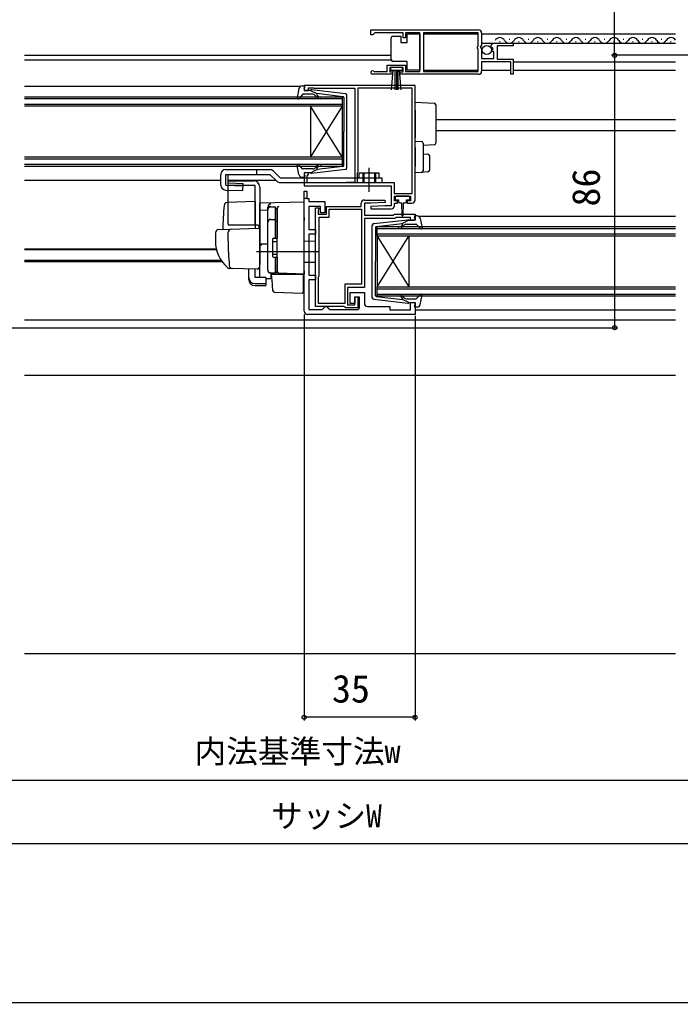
# Model space of a CAD drawing. Units: millimetres, scale not verified. Extents: x -525 to 525, y -783 to 778.
# Drawn here: x -79.2 to 129.3, y -782.7 to -472.5 of the extents above; entities that cross this region are included whole.
import ezdxf
from ezdxf.enums import TextEntityAlignment as Align

# ---------------------------------------------------------------- set-up
doc = ezdxf.new("R2010")
doc.units = ezdxf.units.MM
doc.header["$LTSCALE"] = 4
for name, color, linetype in [('0-2_YKK_11', 7, 'Continuous'), ('0-4_YKK_12', 2, 'Continuous'), ('0-5_YKK_13', 4, 'Continuous'), ('0-7_YKK_D', 6, 'Continuous'), ('0-8_YKK_ZWAK', 7, 'Continuous'), ('0-9_YSS_K', 3, 'Continuous')]:
    doc.layers.add(name, color=color, linetype=linetype)
doc.styles.add('ＭＳ ゴシック', font='')
doc.styles.get('ＭＳ ゴシック').set_extended_font_data('MS Gothic')

msp = doc.modelspace()

# ---------------------------------------------------------------- linework, layer by layer
at = {"layer": '0-2_YKK_11'}
msp.add_line((31.548, -475.699), (65.548, -475.699), dxfattribs=at)
for points in [[(32.452, -488.728), (32.646, -488.799), (36.748, -488.799), (36.748, -486.799), (42.548, -486.799), (42.548, -488.799), (47.045, -488.799), (47.045, -476.599), (42.548, -476.599), (42.548, -478.199), (41.748, -478.199), (41.748, -476.599), (32.848, -476.599), (32.548, -476.899), (32.248, -477.199), (31.548, -477.199), (31.548, -475.699)], [(66.548, -476.699), (66.548, -480.53), (66.095, -481.07), (66.248, -481.399), (66.548, -481.699), (66.548, -484.699), (70.348, -484.699), (70.348, -482.499), (69.731, -482.499), (69.624, -482.24), (70.189, -481.675), (69.919, -481.206), (69.6, -481.292), (69.349, -481.08)], [(70.643, -479.899), (76.548, -479.899), (76.548, -480.699), (71.448, -480.699), (71.448, -484.899), (76.548, -484.899), (76.548, -489.699), (75.748, -489.699), (75.748, -485.799), (66.548, -485.799), (66.548, -488.699)], [(65.548, -489.699), (40.848, -489.699), (40.848, -488.899), (41.748, -488.899), (41.748, -487.599), (37.548, -487.599), (37.548, -488.899), (38.448, -488.899), (38.448, -489.699), (32.098, -489.699)], [(45.548, -529.399), (45.548, -493.199), (10.548, -493.199), (10.548, -494.799), (11.948, -494.799), (11.948, -493.999), (13.516, -493.999), (13.682, -494.049), (13.848, -494.099), (26.548, -494.099), (26.548, -523.899), (23.848, -523.899), (23.682, -523.949), (23.516, -523.999), (11.448, -523.999), (11.448, -521.699), (11.648, -521.499), (11.948, -521.199), (11.948, -520.799), (10.548, -520.799), (10.548, -524.899), (38.048, -524.899), (38.048, -531.199), (36.048, -531.199), (31.538, -531.435), (31.558, -532.199), (38.048, -532.199)], [(10.548, -564.499), (10.548, -526.599), (11.348, -526.599), (11.348, -528.899), (12.048, -528.899), (12.048, -529.899), (17.048, -529.899), (17.048, -533.399), (15.648, -533.399), (15.648, -531.399), (12.048, -531.399), (12.048, -538.699), (14.148, -538.699), (14.148, -540.199), (12.048, -540.199), (12.048, -553.099), (14.148, -553.099), (14.148, -554.599), (12.048, -554.599), (12.048, -563.999), (16.148, -563.999), (16.648, -563.499), (17.148, -562.999), (17.648, -562.999), (18.148, -563.499), (18.648, -563.999), (27.048, -563.999)], [(29.548, -529.399), (36.038, -529.399), (36.058, -530.162), (31.548, -530.399), (29.548, -530.399), (29.548, -534.199), (38.748, -534.199), (39.048, -533.899), (45.548, -533.899), (45.548, -535.799), (44.148, -535.799), (44.148, -534.899), (39.462, -534.899), (39.162, -535.199), (29.548, -535.199), (29.548, -556.999), (24.248, -556.999), (24.248, -562.499), (26.548, -562.499), (26.548, -559.999), (27.448, -559.999), (27.448, -563.399), (23.648, -563.399), (23.365, -563.199), (23.082, -562.999), (14.148, -562.999)], [(14.148, -562.999), (14.148, -531.899), (15.148, -531.899), (15.148, -532.299), (15.048, -532.522), (14.948, -532.746), (14.948, -533.899), (17.548, -533.899), (17.548, -531.399), (28.548, -531.399), (28.548, -530.399)], [(39.048, -531.199), (39.048, -530.399), (40.048, -530.399), (40.048, -529.699), (39.048, -529.699), (39.048, -528.199), (44.048, -528.199), (44.048, -529.699), (43.048, -529.699), (43.048, -530.399), (44.548, -530.399)], [(28.048, -562.999), (28.048, -560.099), (26.548, -560.099), (26.548, -562.099), (25.048, -562.099), (25.048, -558.599), (29.548, -558.599), (29.548, -561.999)], [(30.548, -562.999), (37.548, -562.999), (37.548, -564.099), (44.148, -564.099), (44.148, -561.799), (45.548, -561.799), (45.548, -565.499), (11.548, -565.499)]]:
    msp.add_lwpolyline(points, dxfattribs=at)
for points in [[(48.245, -488.799), (65.448, -488.799), (65.448, -481.799), (65.248, -481.599), (65.248, -480.999), (65.448, -480.799), (65.448, -476.599), (48.245, -476.599)], [(44.648, -527.299), (44.648, -494.099), (27.448, -494.099), (27.448, -520.599), (27.348, -520.822), (27.248, -521.046), (27.248, -523.899), (38.948, -523.899), (38.948, -527.299)], [(10.548, -528.899), (10.548, -526.599), (11.348, -526.599), (11.348, -528.899)], [(28.648, -532.299), (28.648, -555.999), (23.348, -555.999), (23.348, -562.099), (15.048, -562.099), (15.048, -553.746), (15.148, -553.522), (15.248, -553.299), (15.248, -534.799), (18.448, -534.799), (18.448, -532.299)]]:
    msp.add_lwpolyline(points, close=True, dxfattribs=at)
for centre, radius, start, end in [((65.548, -476.699), 1, 0.00001, 89.99999), ((70.643, -481.199), 1.3, 89.99998, 174.7841), ((32.098, -489.149), 0.55, 49.88058, 269.99997), ((65.548, -488.699), 1, 270.00001, 359.99999), ((29.548, -530.399), 1, 90.00001, 179.99999), ((44.548, -529.399), 1, 270.00001, 359.99999), ((38.048, -531.199), 1, 270.00207, 359.99999), ((11.548, -564.499), 1, 180.00001, 269.99999), ((27.048, -562.999), 1, 270.00001, 359.99999), ((30.548, -561.999), 1, 180.00001, 269.99999)]:
    msp.add_arc(centre, radius, start, end, dxfattribs=at)
at = {"layer": '0-4_YKK_12'}
for p, q in [((48.248, -476.899), (65.448, -476.899)), ((66.548, -476.899), (127.756, -476.899)), ((66.548, -479.899), (127.756, -479.899)), ((72.195, -479.398), (72.395, -479.398)), ((75.195, -478.638), (75.395, -478.638)), ((78.195, -479.398), (78.395, -479.398)), ((81.195, -478.638), (81.395, -478.638)), ((84.195, -479.398), (84.395, -479.398)), ((87.195, -478.638), (87.395, -478.638)), ((90.195, -479.398), (90.395, -479.398)), ((93.195, -478.638), (93.395, -478.638)), ((96.195, -479.398), (96.395, -479.398)), ((99.195, -478.638), (99.395, -478.638)), ((102.195, -479.398), (102.395, -479.398)), ((105.194, -478.638), (105.394, -478.638)), ((108.194, -479.398), (108.394, -479.398)), ((111.194, -478.638), (111.394, -478.638)), ((114.194, -479.398), (114.394, -479.398)), ((117.194, -478.638), (117.394, -478.638)), ((120.194, -479.398), (120.394, -479.398)), ((123.194, -478.637), (123.394, -478.637)), ((126.194, -479.397), (126.394, -479.397)), ((-77.745, -483.699), (38.045, -483.699)), ((-77.745, -485.099), (38.045, -485.099)), ((76.548, -485.799), (127.756, -485.799)), ((48.248, -488.399), (65.448, -488.399)), ((66.548, -488.399), (75.748, -488.399)), ((76.548, -488.399), (127.756, -488.399)), ((-77.745, -493.499), (9.442, -493.499)), ((22.548, -497.499), (-77.745, -497.499)), ((-77.745, -499.099), (22.548, -499.099)), ((12.548, -499.799), (12.548, -515.799)), ((22.548, -499.799), (12.548, -515.799)), ((22.548, -515.799), (12.548, -499.799)), ((22.548, -499.799), (22.548, -515.799)), ((52.048, -503.999), (127.756, -503.999)), ((52.048, -507.399), (127.756, -507.399)), ((22.548, -516.499), (-77.745, -516.499)), ((-77.745, -518.099), (22.548, -518.099)), ((-77.745, -523.099), (-15.749, -523.099)), ((-13.415, -523.099), (1.551, -523.099)), ((46.649, -534.499), (127.756, -534.499)), ((33.548, -537.799), (127.756, -537.799)), ((127.756, -538.499), (33.548, -538.499)), ((33.548, -540.099), (127.756, -540.099)), ((33.548, -540.799), (33.548, -556.799)), ((33.548, -540.799), (43.548, -556.799)), ((33.548, -556.799), (43.548, -540.799)), ((43.548, -540.799), (43.548, -556.799)), ((-77.745, -544.786), (-17.192, -544.786)), ((-77.745, -544.999), (-17.143, -544.999)), ((-77.745, -548.399), (-15.675, -548.399)), ((-77.745, -548.799), (-15.402, -548.799)), ((33.548, -556.799), (127.756, -556.799)), ((127.756, -557.499), (33.548, -557.499)), ((33.548, -559.099), (127.756, -559.099)), ((45.548, -564.099), (127.756, -564.099)), ((-77.745, -567.199), (127.756, -567.199)), ((-77.745, -584.699), (127.756, -584.699))]:
    msp.add_line(p, q, dxfattribs=at)
for points in [[(-77.745, -496.799), (22.548, -496.799), (22.548, -499.799), (-77.745, -499.799)], [(-77.745, -515.799), (22.548, -515.799), (22.548, -518.799), (-77.745, -518.799)], [(127.756, -540.799), (33.548, -540.799), (33.548, -537.799)], [(127.756, -559.799), (33.548, -559.799), (33.548, -556.799)]]:
    msp.add_lwpolyline(points, dxfattribs=at)
for centre, start, end in [((72.295, -479.856), 29.19937, 150.80063), ((75.295, -478.18), 209.19064, 330.80936), ((78.295, -479.856), 29.19937, 150.80063), ((81.295, -478.18), 209.19064, 330.80936), ((84.295, -479.856), 29.19937, 150.80063), ((87.295, -478.18), 209.19064, 330.80936), ((90.295, -479.856), 29.19937, 150.80063), ((93.295, -478.18), 209.19064, 330.80936), ((96.295, -479.856), 29.19937, 150.80063), ((99.295, -478.18), 209.19064, 330.80936), ((102.295, -479.856), 29.19937, 150.80063), ((105.294, -478.18), 209.19064, 330.80936), ((108.294, -479.856), 29.19937, 150.80063), ((111.294, -478.18), 209.19064, 330.80936), ((114.294, -479.856), 29.19937, 150.80063), ((117.294, -478.18), 209.19064, 330.80936), ((120.294, -479.856), 29.19937, 150.80063), ((123.294, -478.179), 209.19064, 330.80936), ((126.294, -479.856), 31.73958, 150.80063)]:
    msp.add_arc(centre, 1.718, start, end, dxfattribs=at)
at = {"layer": '0-5_YKK_13'}
for p, q in [((38.545, -477.649), (41.045, -477.649)), ((41.045, -477.649), (41.045, -479.649)), ((41.045, -479.649), (43.045, -479.649)), ((38.045, -485.149), (38.045, -484.649)), ((43.045, -485.649), (38.545, -485.649)), ((38.112, -494.575), (38.648, -488.449)), ((39.148, -488.449), (39.148, -494.599)), ((39.648, -488.449), (39.648, -494.599)), ((40.148, -488.449), (40.148, -494.599)), ((41.184, -494.575), (40.648, -488.449)), ((8.895, -494.216), (8.352, -497.144)), ((10.057, -496.096), (8.868, -497.401)), ((9.878, -493.399), (10.447, -493.399)), ((13.28, -495.999), (10.279, -495.999)), ((10.558, -494.418), (10.736, -493.779)), ((12.547, -494.799), (10.847, -494.799)), ((12.547, -494.799), (14.547, -495.812)), ((23.604, -495.847), (12.864, -494.601)), ((14.472, -496.863), (14.046, -496.356)), ((14.533, -496.158), (14.855, -496.541)), ((22.781, -496.768), (14.547, -495.812)), ((24.047, -519.253), (24.047, -496.344)), ((23.047, -497.066), (23.047, -507.799)), ((45.548, -498.496), (51.578, -498.865)), ((45.548, -500.991), (45.548, -498.496)), ((52.048, -499.364), (52.048, -501.36)), ((45.548, -500.991), (45.548, -509.798)), ((23.047, -518.531), (23.047, -507.799)), ((45.548, -510.796), (45.548, -509.798)), ((45.548, -510.796), (47.578, -510.92)), ((45.548, -512.792), (45.548, -510.796)), ((45.548, -512.792), (45.548, -518.8)), ((51.578, -511.98), (48.048, -512.196)), ((48.048, -514.796), (49.578, -514.89)), ((50.048, -515.389), (50.048, -520.05)), ((-14.249, -519.799), (-0.249, -519.799)), ((-4.452, -519.799), (-4.452, -521.299)), ((0.812, -520.239), (2.972, -522.399)), ((8.895, -521.381), (8.352, -518.453)), ((10.057, -519.501), (8.868, -518.196)), ((13.28, -519.599), (10.279, -519.599)), ((10.558, -521.179), (10.736, -521.818)), ((12.547, -520.799), (10.847, -520.799)), ((12.547, -520.799), (14.547, -519.785)), ((23.604, -519.75), (12.864, -520.997)), ((14.472, -518.734), (14.046, -519.241)), ((14.533, -519.439), (14.855, -519.056)), ((22.781, -518.829), (14.547, -519.785)), ((27.848, -522.399), (27.848, -520.899)), ((29.048, -520.899), (29.048, -523.899)), ((29.348, -520.899), (29.348, -523.899)), ((31.048, -526.804), (31.048, -519.246)), ((32.748, -520.899), (32.748, -523.899)), ((49.578, -520.549), (47.578, -520.672)), ((-15.749, -524.742), (-15.749, -521.299)), ((-15.749, -524.742), (-15.749, -521.299)), ((-14.133, -521.299), (-0.249, -521.299)), ((-14.133, -524.745), (-14.133, -521.299)), ((-13.454, -536.8), (-13.454, -523.3)), ((-13.454, -523.3), (-5.454, -523.3)), ((-13.415, -523.999), (-13.415, -521.299)), ((-13.415, -523.999), (-8.749, -524.133)), ((-8.814, -526.397), (-8.749, -524.133)), ((-0.249, -521.299), (1.911, -523.459)), ((2.972, -522.399), (35.048, -522.399)), ((2.972, -523.899), (35.048, -523.899)), ((9.878, -522.199), (10.447, -522.199)), ((35.048, -522.399), (35.048, -523.899)), ((-14.292, -526.241), (-8.814, -526.397)), ((-14.133, -524.745), (-8.771, -524.898)), ((-4.954, -524.8), (-13.454, -524.8)), ((-4.954, -537.3), (-4.954, -524.8)), ((-3.454, -525.3), (-3.454, -549.6)), ((-4.954, -529.853), (-13.78, -530.161)), ((-4.954, -529.853), (-4.954, -538.353)), ((10.546, -530.1), (-3.454, -530.345)), ((-3.454, -532.573), (-3.454, -530.345)), ((10.546, -534.897), (10.546, -530.1)), ((39.248, -528.5), (39.248, -528.999)), ((43.548, -528.2), (39.548, -528.2)), ((39.548, -529.299), (40.298, -529.299)), ((40.298, -529.299), (40.298, -529.899)), ((40.698, -530.299), (41.298, -530.299)), ((41.298, -530.299), (41.398, -534.253)), ((41.798, -530.299), (41.698, -534.253)), ((41.798, -530.299), (42.398, -530.299)), ((42.798, -529.899), (42.798, -529.299)), ((42.798, -529.299), (43.548, -529.299)), ((43.848, -528.999), (43.848, -528.5)), ((-3.454, -530.801), (-3.454, -530.789)), ((-3.454, -531.001), (-3.454, -530.801)), ((-3.454, -532.573), (-0.954, -532.539)), ((-0.954, -532.478), (-0.954, -531.683)), ((-0.954, -551.433), (-0.954, -532.478)), ((-0.954, -551.451), (-0.954, -532.571)), ((0.046, -531.571), (1.546, -531.571)), ((1.546, -541.451), (1.546, -531.551)), ((1.546, -532.075), (2.046, -532.075)), ((2.046, -531.954), (2.048, -531.913)), ((2.046, -535.593), (2.046, -531.954)), ((2.046, -532.075), (2.046, -541.451)), ((2.046, -533.266), (2.046, -533.718)), ((0.046, -535.516), (1.546, -535.516)), ((1.546, -536.035), (2.046, -536.035)), ((2.046, -536.075), (2.046, -535.593)), ((2.046, -551.521), (2.046, -536.075)), ((10.546, -534.897), (10.546, -535.861)), ((10.546, -551.801), (10.546, -535.861)), ((32.487, -536.847), (43.227, -535.601)), ((43.545, -535.799), (41.545, -536.812)), ((43.545, -535.799), (45.245, -535.799)), ((45.534, -535.418), (45.356, -534.779)), ((46.213, -534.399), (45.645, -534.399)), ((47.197, -535.216), (47.74, -538.144)), ((-17.454, -539.755), (-17.454, -542.3)), ((-16.489, -538.756), (-12.702, -538.623)), ((-13.454, -542.3), (-13.454, -539.598)), ((-4.454, -537.3), (-13.32, -537.3)), ((-12.702, -538.623), (-3.971, -538.318)), ((-3.454, -538.818), (-3.454, -549.3)), ((32.045, -560.253), (32.045, -537.344)), ((33.045, -538.066), (33.045, -548.799)), ((33.31, -537.768), (41.545, -536.812)), ((41.558, -537.158), (41.237, -537.541)), ((41.62, -537.863), (42.045, -537.356)), ((42.811, -536.999), (45.812, -536.999)), ((46.034, -537.096), (47.223, -538.401)), ((-3.454, -542.6), (-3.454, -542)), ((0.546, -541.751), (0.546, -547.151)), ((0.546, -542.451), (2.046, -542.451)), ((0.846, -541.451), (2.046, -541.451)), ((2.046, -541.3), (2.046, -540.8)), ((14.046, -542.5), (10.546, -542.439)), ((15.046, -545.8), (-4.454, -545.8)), ((-3.454, -543.6), (-3.454, -543)), ((-0.954, -543.3), (-3.454, -543.344)), ((-3.454, -547.091), (-3.454, -543.345)), ((-3.454, -545.08), (-3.454, -544.116)), ((-3.454, -545.12), (-3.454, -545.08)), ((-3.454, -546.6), (-3.454, -546)), ((-3.454, -547.6), (-3.454, -547)), ((-3.454, -547.6), (-3.454, -547)), ((-3.454, -547.6), (-3.454, -547)), ((-3.454, -547.6), (-3.454, -549.3)), ((-3.454, -547.6), (-3.454, -549.3)), ((0.546, -546.451), (2.046, -546.451)), ((0.846, -547.451), (2.046, -547.451)), ((1.546, -552.451), (1.546, -547.451)), ((2.046, -547.451), (2.046, -551.951)), ((2.046, -548), (2.046, -547.5)), ((33.045, -559.531), (33.045, -548.799)), ((-12.195, -550.995), (-13.043, -550.965)), ((-4.198, -551.274), (-13.027, -550.966)), ((-6.954, -553.808), (-6.954, -551.178)), ((-4.954, -553.808), (-4.954, -551.248)), ((-3.492, -549.555), (-3.686, -550.849)), ((-3.454, -549.3), (-3.492, -549.555)), ((1.546, -551.951), (2.046, -551.951)), ((2.046, -552.021), (2.046, -551.521)), ((10.546, -551.801), (10.546, -552.8)), ((-6.954, -554.471), (-6.954, -553.808)), ((-1.554, -553.808), (-4.954, -553.808)), ((-1.554, -553.808), (-1.554, -555.752)), ((-1.554, -554.19), (0.011, -554.217)), ((2.529, -552.52), (0.011, -552.432)), ((0.011, -552.432), (0.011, -554.217)), ((1.546, -552.451), (0.046, -552.451)), ((10.546, -552.8), (2.529, -552.52)), ((9.546, -552.765), (10.546, -552.8)), ((-4.954, -556.414), (-1.554, -556.414)), ((0.562, -556.411), (0.522, -555.954)), ((0.703, -558.028), (0.562, -556.411)), ((10.246, -556.779), (10.246, -558.49)), ((1.184, -558.484), (9.936, -558.789)), ((32.487, -560.75), (43.227, -561.997)), ((33.31, -559.829), (41.545, -560.785)), ((41.558, -560.439), (41.237, -560.056)), ((43.545, -561.799), (41.545, -560.785)), ((41.62, -559.734), (42.045, -560.241)), ((42.811, -560.599), (45.812, -560.599)), ((46.034, -560.501), (47.223, -559.196)), ((47.197, -562.381), (47.74, -559.453)), ((43.545, -561.799), (45.245, -561.799)), ((45.534, -562.179), (45.356, -562.818)), ((46.213, -563.199), (45.645, -563.199))]:
    msp.add_line(p, q, dxfattribs=at)
for points in [[(43.045, -479.649), (43.045, -476.949), (47.045, -476.949), (47.045, -488.349)], [(38.045, -484.649), (38.045, -478.649), (38.045, -478.149)], [(47.045, -488.349), (43.045, -488.349), (43.045, -485.649)], [(52.048, -501.36), (52.048, -509.485), (52.048, -511.481)], [(48.048, -511.419), (48.048, -512.916), (48.048, -518.675), (48.048, -520.173)], [(34.248, -522.399), (34.248, -520.899), (27.848, -520.899)], [(33.048, -520.899), (33.048, -522.399), (33.048, -523.899)], [(47.578, -520.672), (45.548, -520.796), (45.548, -518.8)], [(-3.454, -544.116), (-3.454, -543.752), (-3.454, -532.573)], [(14.046, -542.5), (14.046, -549.1), (10.546, -549.161)], [(-3.454, -553.665), (-3.454, -547.922), (-3.454, -547.091)], [(0.522, -555.954), (0.246, -552.8), (0.277, -552.8)], [(0.277, -552.8), (10.246, -552.8), (10.246, -556.143), (10.246, -556.779)], [(-4.954, -555.752), (-1.554, -555.752), (-1.554, -556.414)]]:
    msp.add_lwpolyline(points, dxfattribs=at)
msp.add_lwpolyline([(37.748, -488.449), (41.548, -488.449), (41.548, -487.599), (37.748, -487.599)], close=True, dxfattribs=at)
msp.add_circle((68.198, -482.049), 1.45, dxfattribs=at)
for centre, radius, start, end in [((38.545, -478.149), 0.5, 90, 179.99999), ((38.545, -485.149), 0.5, 180.00005, 270), ((9.878, -494.399), 1, 90, 169.48786), ((10.279, -496.299), 0.3, 90, 137.64469), ((10.447, -493.699), 0.3, 344.43464, 90), ((10.847, -494.499), 0.3, 164.43464, 270), ((12.829, -494.899), 0.3, 83.37911, 160.52878), ((13.28, -496.999), 1, 40.00001, 90), ((14.686, -496.03), 0.2, 83.37911, 220.00001), ((23.547, -496.344), 0.5, 0, 83.37911), ((8.647, -497.199), 0.3, 169.48786, 317.64469), ((15.621, -495.899), 1.5, 220.00001, 270), ((15.621, -495.899), 1, 220.00001, 270), ((15.621, -497.149), 0.25, 270, 90), ((22.747, -497.066), 0.3, 0, 83.37911), ((51.548, -499.364), 0.5, 0, 86.5), ((47.548, -511.419), 0.5, 0, 86.5), ((51.548, -511.481), 0.5, 273.5, 0), ((49.548, -515.389), 0.5, 0, 86.5), ((8.647, -518.399), 0.3, 42.35531, 190.51214), ((-14.249, -521.299), 1.5, 90, 180), ((-0.249, -521.299), 1.5, 45, 90), ((10.279, -519.299), 0.3, 222.35531, 270), ((10.847, -521.099), 0.3, 90, 195.56536), ((12.829, -520.699), 0.3, 199.47122, 276.62089), ((13.28, -518.599), 1, 270, 319.99999), ((15.621, -519.699), 1.5, 90, 139.99999), ((14.686, -519.568), 0.2, 139.99999, 276.62089), ((15.621, -519.699), 1, 90, 139.99999), ((15.621, -518.449), 0.25, 270, 90), ((22.747, -518.531), 0.3, 276.62089, 0), ((23.547, -519.253), 0.5, 276.62089, 0), ((47.548, -520.173), 0.5, 273.5, 0), ((49.548, -520.05), 0.5, 273.5, 0), ((-5.454, -525.3), 2, 0, 90), ((2.972, -522.399), 1.5, 225, 270), ((9.878, -521.199), 1, 190.51214, 270), ((10.447, -521.899), 0.3, 270, 15.56536), ((-14.249, -524.742), 1.5, 180, 268.36342), ((-13.746, -531.16), 1, 92, 175.1492), ((39.548, -528.5), 0.3, 90, 180), ((39.548, -528.999), 0.3, 180, 270), ((40.698, -529.899), 0.4, 180, 270), ((42.398, -529.899), 0.4, 270, 359.99781), ((43.548, -528.5), 0.3, 0, 90), ((43.548, -528.999), 0.3, 270, 0), ((99.846, -540.8), 115, 175.1492, 178.95761), ((0.046, -531.683), 1, 128.57221, 180), ((0.044, -532.477), 0.998, 91.87521, 180.01759), ((0.046, -532.571), 1, 90, 180), ((0.053, -531.69), 1.01, 92.39285, 128.65936), ((2.614, -531.964), 0.569, 98.65414, 174.87867), ((0.046, -536.516), 1, 90, 180), ((41.548, -534.249), 0.15, 181.5265, 358.47315), ((43.262, -535.899), 0.3, 19.47122, 96.62089), ((45.245, -535.499), 0.3, 270, 15.56536), ((45.645, -534.699), 0.3, 90, 195.56536), ((46.213, -535.399), 1, 10.51214, 90), ((-16.454, -539.755), 1, 92, 180), ((-12.454, -536.8), 1, 180, 210), ((-12.454, -539.598), 1, 92, 180), ((-4.454, -538.3), 1, 0, 90), ((-3.954, -538.818), 0.5, 0, 92), ((32.545, -537.344), 0.5, 96.62089, 180), ((33.345, -538.066), 0.3, 96.62089, 180), ((40.471, -538.149), 0.25, 90, 270), ((40.471, -536.899), 1, 270, 319.99999), ((40.471, -536.899), 1.5, 270, 319.99999), ((41.405, -537.03), 0.2, 319.99999, 96.62089), ((42.811, -537.999), 1, 90, 139.99999), ((45.812, -537.299), 0.3, 42.35531, 90), ((47.445, -538.199), 0.3, 222.35531, 10.51214), ((-6.454, -542.4), 11, 179.4814, 229.17186), ((67.546, -542.288), 81, 180.00856, 185.53061), ((0.846, -541.751), 0.3, 90, 180), ((-8.446, -549.228), 7.716, 44.7071, 49.68108), ((0.846, -547.151), 0.3, 180, 270), ((-12.992, -549.967), 1, 229.17186, 268), ((-12.081, -549.998), 1, 185.53061, 268), ((-4.181, -550.775), 0.5, 268, 351.46923), ((0.046, -551.433), 1, 180, 268), ((0.046, -551.451), 1, 180, 270), ((2.546, -552.021), 0.5, 180, 268), ((-2.954, -553.665), 0.5, 180, 196.57035), ((1.202, -557.984), 0.5, 185, 268.02699), ((9.946, -558.49), 0.3, 268, 0), ((32.545, -560.253), 0.5, 180, 263.37911), ((33.345, -559.531), 0.3, 180, 263.37911), ((40.471, -559.449), 0.25, 90, 270), ((40.471, -560.699), 1.5, 40.00001, 90), ((40.471, -560.699), 1, 40.00001, 90), ((41.405, -560.568), 0.2, 263.37911, 40.00001), ((42.811, -559.599), 1, 220.00001, 270), ((45.812, -560.299), 0.3, 270, 317.64469), ((47.445, -559.399), 0.3, 349.48786, 137.64469), ((43.262, -561.699), 0.3, 263.37911, 340.52878), ((45.245, -562.099), 0.3, 344.43464, 90), ((45.645, -562.899), 0.3, 164.43464, 270), ((46.213, -562.199), 1, 270, 349.48786)]:
    msp.add_arc(centre, radius, start, end, dxfattribs=at)
for centre in [(-4.954, -553.808), (-4.954, -554.471)]:
    msp.add_ellipse(centre, major_axis=(2, 0), ratio=0.971846, start_param=3.1415927, end_param=4.712389, dxfattribs=at)
at = {"layer": '0-7_YKK_D'}
for p, q in [((108.502, -483.701), (108.502, -413.699)), ((254.653, -483.701), (107.502, -483.701)), ((254.653, -483.701), (107.502, -483.701)), ((108.502, -483.701), (108.502, -569.699)), ((10.548, -565.499), (10.548, -693.699)), ((45.548, -565.999), (45.548, -693.699)), ((-206.496, -569.699), (109.502, -569.699)), ((45.548, -692.699), (10.548, -692.699)), ((244.509, -712.699), (-194.495, -712.699)), ((264.509, -732.699), (-214.495, -732.699))]:
    msp.add_line(p, q, dxfattribs=at)
for centre in [(108.502, -483.701), (108.502, -483.701), (108.502, -569.699), (10.548, -692.699), (45.548, -692.699)]:
    msp.add_circle(centre, 0.637, dxfattribs=at)
at = {"layer": '0-8_YKK_ZWAK'}
msp.add_lwpolyline([(-525, -782.7), (525, -782.7), (525, 747.3)], dxfattribs=at)
at = {"layer": '0-9_YSS_K'}
msp.add_line((127.756, -672.7), (-77.745, -672.7), dxfattribs=at)

# ---------------------------------------------------------------- texts
at = {"layer": '0-7_YKK_D', "style": 'ＭＳ ゴシック'}
msp.add_text('86', height=8.798, rotation=90, dxfattribs=at).set_placement((106.502, -531.437), align=Align.BOTTOM_LEFT)
for s, height, p in [('35', 8.798, (19.321, -690.699)), ('内法基準寸法w', 7.331, (-24.057, -709.335)), ('サッシW', 7.331, (0.09, -729.676))]:
    msp.add_text(s, height=height, dxfattribs=at).set_placement(p, align=Align.BOTTOM_LEFT)

doc.saveas('drawing.dxf')
